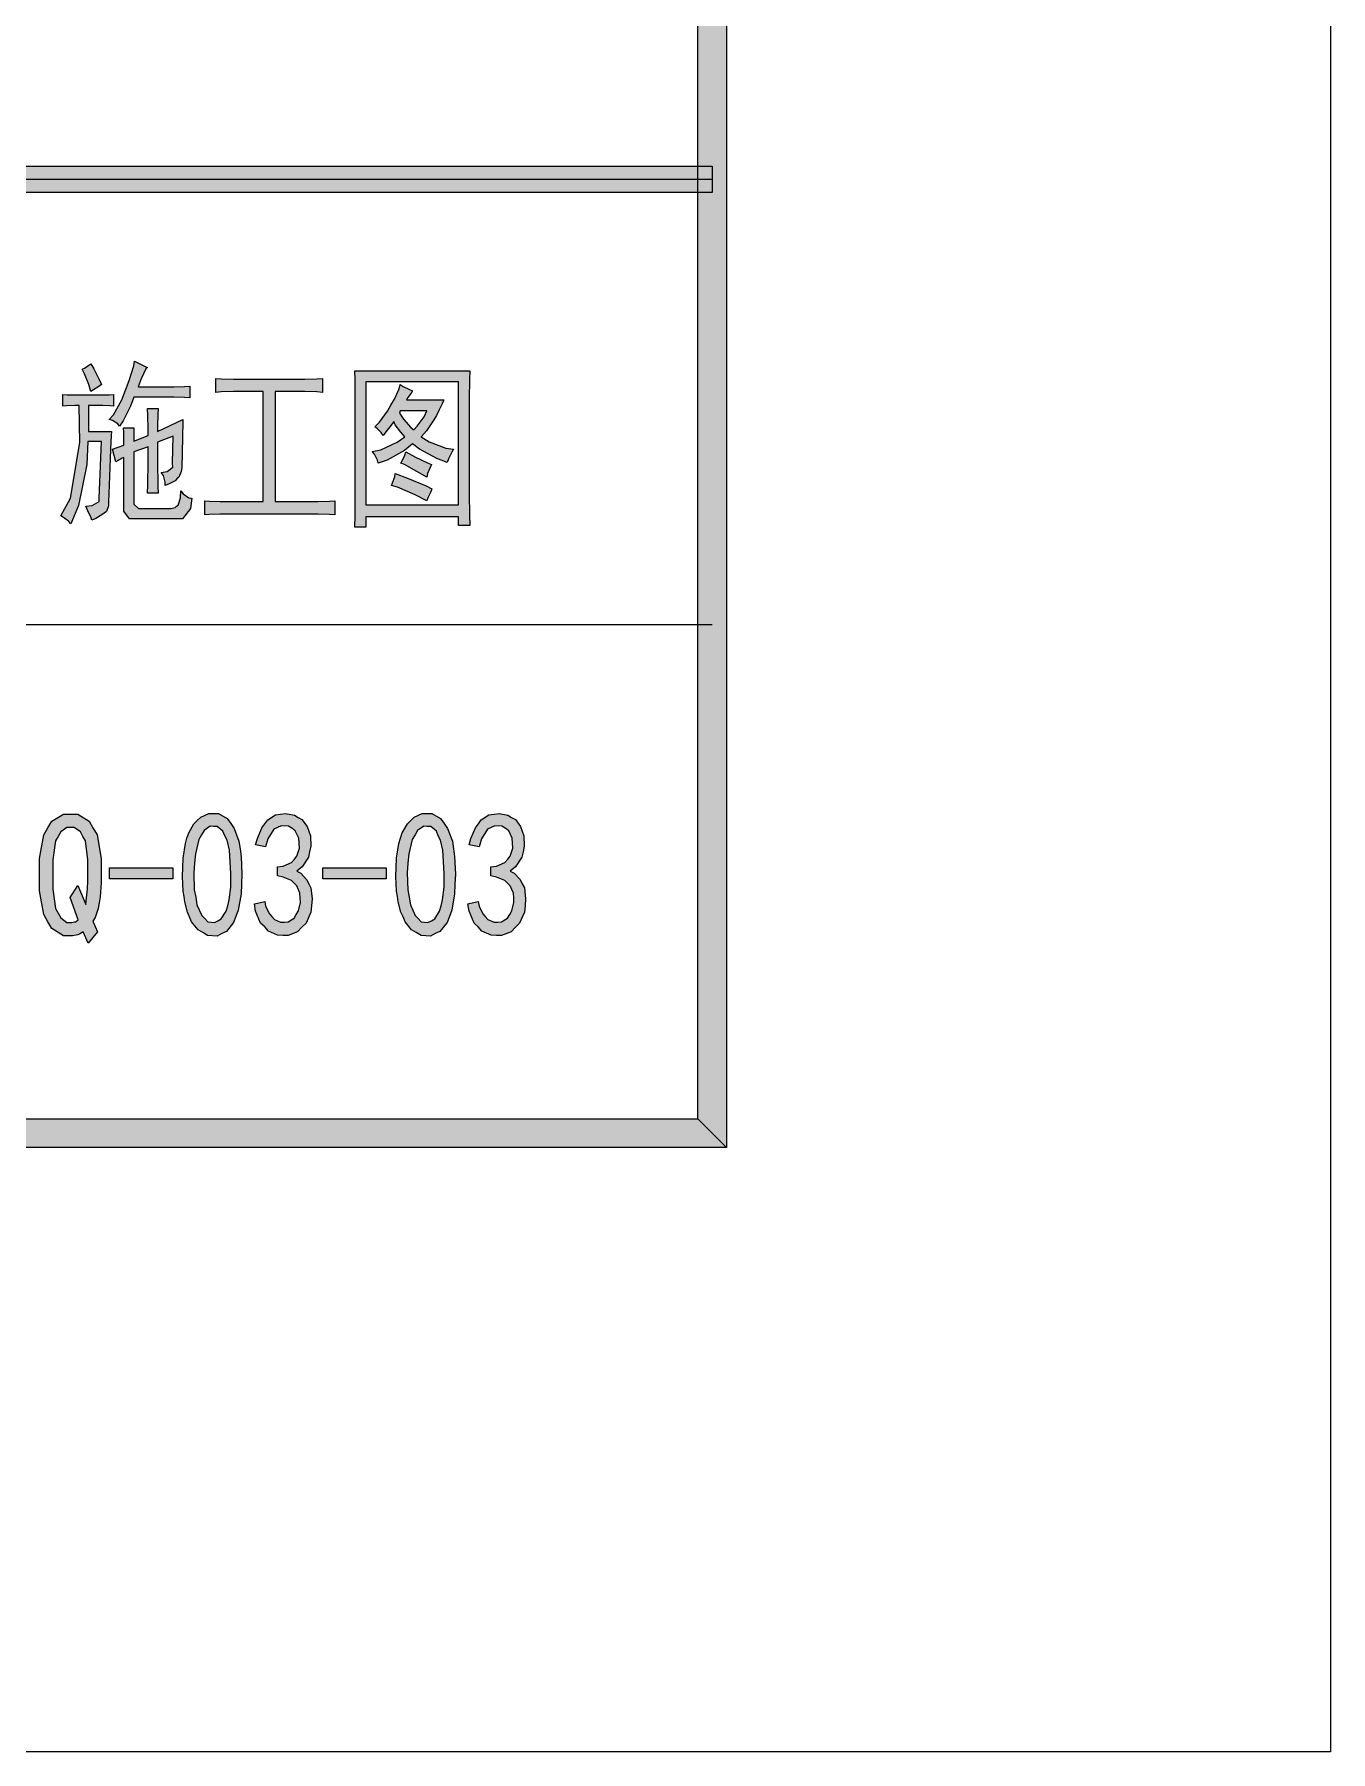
# Model space of a CAD drawing. Header units: millimetres. Extents: x 568 to 57335, y 85 to 28579.
# Drawn here: x 57303.79 to 57335.22, y 27688 to 27729.64 of the extents above; entities that cross this region are included whole.
import ezdxf

# ---------------------------------------------------------------- set-up
doc = ezdxf.new("R2010")
doc.units = ezdxf.units.MM

msp = doc.modelspace()

# ---------------------------------------------------------------- hatches: boundary and pattern name
h = msp.add_hatch(color=0)
h.dxf.hatch_style = 2
h.paths.add_polyline_path([(57320.572, 27702.649), (57319.873, 27703.348), (57319.873, 28563.463), (57320.572, 28564.162)])
h = msp.add_hatch(color=0)
h.dxf.hatch_style = 2
h.paths.add_polyline_path([(57245.175, 27725.807), (57245.175, 27726.445), (57320.223, 27726.445), (57320.223, 27725.807)])
h = msp.add_hatch(color=0)
h.dxf.hatch_style = 2
h.paths.add_polyline_path([(57305.157, 27721.651), (57305.233, 27721.529), (57305.362, 27721.271), (57305.415, 27721.149), (57305.355, 27721.104), (57305.225, 27721.02), (57305.157, 27720.982), (57305.111, 27721.149), (57305.005, 27721.415), (57304.952, 27721.522), (57305.005, 27721.552), (57305.111, 27721.62)])
h = msp.add_hatch(color=0)
h.dxf.hatch_style = 2
h.paths.add_polyline_path([(57306.532, 27721.567), (57306.494, 27721.529), (57306.38, 27721.294), (57306.304, 27721.096), (57307.056, 27721.096), (57307.178, 27721.096), (57307.429, 27721.104), (57307.558, 27721.111), (57307.558, 27720.83), (57307.429, 27720.838), (57307.178, 27720.845), (57307.056, 27720.845), (57306.205, 27720.845), (57306.122, 27720.625), (57305.947, 27720.268), (57305.856, 27720.139), (57305.81, 27720.2), (57305.681, 27720.283), (57305.605, 27720.306), (57305.712, 27720.42), (57305.909, 27720.777), (57306, 27721.013), (57306.092, 27721.248), (57306.198, 27721.605), (57306.221, 27721.719), (57306.312, 27721.674), (57306.464, 27721.598)])
h = msp.add_hatch(color=0)
h.paths.add_polyline_path([(57314.35, 27721.484), (57314.342, 27721.271), (57314.335, 27720.807), (57314.335, 27720.557), (57314.335, 27718.756), (57314.335, 27718.498), (57314.342, 27717.981), (57314.35, 27717.731), (57314.076, 27717.731), (57314.076, 27717.943), (57311.828, 27717.943), (57311.828, 27717.693), (57311.562, 27717.693), (57311.569, 27717.958), (57311.569, 27718.498), (57311.569, 27718.771), (57311.569, 27720.557), (57311.569, 27720.8), (57311.569, 27721.263), (57311.562, 27721.484)])
h.paths.add_polyline_path([(57314.076, 27718.232), (57314.076, 27721.218), (57311.828, 27721.218), (57311.828, 27718.232)])
h = msp.add_hatch(color=0)
h.dxf.hatch_style = 2
h.paths.add_polyline_path([(57310.187, 27721.286), (57310.346, 27721.286), (57310.642, 27721.294), (57310.779, 27721.301), (57310.779, 27720.959), (57310.642, 27720.975), (57310.346, 27720.982), (57310.187, 27720.982), (57309.632, 27720.982), (57309.632, 27718.316), (57310.506, 27718.316), (57310.665, 27718.316), (57310.946, 27718.323), (57311.075, 27718.331), (57311.075, 27717.996), (57310.946, 27718.004), (57310.673, 27718.012), (57310.521, 27718.012), (57308.432, 27718.012), (57308.287, 27718.012), (57308.029, 27718.004), (57307.923, 27717.996), (57307.923, 27718.331), (57308.036, 27718.323), (57308.295, 27718.316), (57308.447, 27718.316), (57309.336, 27718.316), (57309.336, 27720.982), (57308.796, 27720.982), (57308.621, 27720.982), (57308.318, 27720.975), (57308.188, 27720.959), (57308.188, 27721.301), (57308.318, 27721.294), (57308.621, 27721.286), (57308.796, 27721.286)])
h = msp.add_hatch(color=0)
h.paths.add_polyline_path([(57312.96, 27720.997), (57312.922, 27720.944), (57312.846, 27720.838), (57312.815, 27720.777), (57313.719, 27720.777), (57313.689, 27720.701), (57313.598, 27720.519), (57313.537, 27720.405), (57313.476, 27720.298), (57313.294, 27720.033), (57313.165, 27719.881), (57313.362, 27719.759), (57313.765, 27719.607), (57313.955, 27719.584), (57313.909, 27719.508), (57313.833, 27719.349), (57313.795, 27719.258), (57313.545, 27719.356), (57313.127, 27719.584), (57312.96, 27719.713), (57312.762, 27719.554), (57312.344, 27719.318), (57312.124, 27719.242), (57312.109, 27719.318), (57312.033, 27719.463), (57311.98, 27719.531), (57312.192, 27719.569), (57312.587, 27719.751), (57312.77, 27719.881), (57312.679, 27719.995), (57312.542, 27720.177), (57312.504, 27720.253), (57312.443, 27720.169), (57312.314, 27720.002), (57312.246, 27719.919), (57312.2, 27719.987), (57312.101, 27720.086), (57312.048, 27720.124), (57312.162, 27720.238), (57312.352, 27720.504), (57312.435, 27720.648), (57312.519, 27720.8), (57312.633, 27721.051), (57312.663, 27721.149), (57312.732, 27721.104), (57312.884, 27721.028)])
h.paths.add_polyline_path([(57312.641, 27720.458), (57312.739, 27720.314), (57312.914, 27720.109), (57312.99, 27720.055), (57313.074, 27720.139), (57313.241, 27720.367), (57313.309, 27720.511), (57312.663, 27720.511)])
h = msp.add_hatch(color=0)
h.dxf.hatch_style = 2
h.paths.add_polyline_path([(57305.712, 27720.625), (57305.62, 27720.633), (57305.446, 27720.64), (57305.362, 27720.64), (57305.104, 27720.64), (57305.104, 27720.017), (57305.658, 27720.017), (57305.651, 27719.919), (57305.636, 27719.584), (57305.628, 27719.349), (57305.59, 27718.3), (57305.59, 27718.209), (57305.537, 27718.072), (57305.484, 27718.034), (57305.423, 27717.989), (57305.279, 27717.905), (57305.187, 27717.86), (57305.165, 27717.92), (57305.089, 27718.088), (57305.035, 27718.202), (57305.195, 27718.217), (57305.362, 27718.316), (57305.362, 27718.399), (57305.415, 27719.767), (57305.089, 27719.767), (57305.066, 27719.212), (57304.861, 27718.217), (57304.671, 27717.776), (57304.618, 27717.837), (57304.496, 27717.928), (57304.428, 27717.966), (57304.663, 27718.399), (57304.891, 27719.744), (57304.876, 27720.64), (57304.77, 27720.64), (57304.572, 27720.633), (57304.481, 27720.625), (57304.481, 27720.914), (57304.587, 27720.906), (57304.891, 27720.899), (57305.089, 27720.899), (57305.294, 27720.899), (57305.605, 27720.906), (57305.712, 27720.914)])
h = msp.add_hatch(color=0)
h.dxf.hatch_style = 2
h.paths.add_polyline_path([(57305.962, 27719.683), (57305.962, 27719.774), (57305.962, 27719.987), (57305.955, 27720.101), (57306.205, 27720.101), (57306.198, 27719.995), (57306.198, 27719.835), (57306.198, 27719.782), (57306.547, 27719.919), (57306.547, 27720.078), (57306.54, 27720.405), (57306.532, 27720.572), (57306.79, 27720.572), (57306.783, 27720.42), (57306.775, 27720.147), (57306.775, 27720.017), (57307.391, 27720.306), (57307.391, 27720.177), (57307.383, 27719.957), (57307.383, 27719.865), (57307.368, 27719.128), (57307.353, 27719.045), (57307.292, 27718.908), (57307.246, 27718.863), (57307.201, 27718.817), (57307.056, 27718.741), (57306.965, 27718.703), (57306.965, 27718.787), (57306.92, 27718.946), (57306.866, 27719.022), (57307.011, 27719.045), (57307.148, 27719.151), (57307.14, 27719.242), (57307.155, 27719.903), (57306.775, 27719.751), (57306.775, 27719.296), (57306.783, 27718.68), (57306.79, 27718.521), (57306.532, 27718.521), (57306.54, 27718.718), (57306.547, 27719.288), (57306.547, 27719.645), (57306.198, 27719.516), (57306.198, 27718.369), (57306.198, 27718.255), (57306.312, 27718.148), (57306.426, 27718.148), (57307.041, 27718.148), (57307.102, 27718.148), (57307.201, 27718.171), (57307.239, 27718.202), (57307.277, 27718.224), (57307.33, 27718.407), (57307.338, 27718.574), (57307.398, 27718.498), (57307.535, 27718.407), (57307.611, 27718.399), (57307.573, 27718.148), (57307.383, 27717.898), (57307.216, 27717.898), (57306.236, 27717.898), (57306.099, 27717.898), (57305.962, 27718.08), (57305.962, 27718.27), (57305.962, 27719.379), (57305.917, 27719.364), (57305.818, 27719.311), (57305.765, 27719.28), (57305.681, 27719.584)])
h = msp.add_hatch(color=0)
h.dxf.hatch_style = 2
h.paths.add_polyline_path([(57312.8, 27719.516), (57313.028, 27719.394), (57313.34, 27719.242), (57313.416, 27719.212), (57313.385, 27719.144), (57313.324, 27718.992), (57313.302, 27718.908), (57313.066, 27719.045), (57312.762, 27719.212), (57312.679, 27719.242), (57312.709, 27719.303), (57312.77, 27719.44)])
h = msp.add_hatch(color=0)
h.dxf.hatch_style = 2
h.paths.add_polyline_path([(57312.542, 27718.992), (57312.838, 27718.885), (57313.286, 27718.695), (57313.431, 27718.619), (57313.4, 27718.551), (57313.332, 27718.407), (57313.302, 27718.331), (57313.02, 27718.475), (57312.595, 27718.665), (57312.451, 27718.703), (57312.473, 27718.771), (57312.527, 27718.916)])
h = msp.add_hatch(color=0)
h.paths.add_polyline_path([(57305.408, 27709.267), (57305.408, 27709.069), (57305.385, 27708.727), (57305.362, 27708.583), (57305.339, 27708.446), (57305.263, 27708.226), (57305.21, 27708.142), (57305.317, 27707.884), (57305.096, 27707.603), (57304.975, 27707.884), (57304.952, 27707.861), (57304.884, 27707.823), (57304.846, 27707.808), (57304.8, 27707.801), (57304.716, 27707.785), (57304.671, 27707.785), (57304.496, 27707.785), (57304.215, 27707.96), (57304.116, 27708.127), (57304.017, 27708.302), (57303.911, 27708.872), (57303.911, 27709.267), (57303.911, 27709.662), (57304.017, 27710.232), (57304.116, 27710.399), (57304.215, 27710.566), (57304.496, 27710.733), (57304.671, 27710.733), (57304.846, 27710.733), (57305.119, 27710.566), (57305.21, 27710.399), (57305.309, 27710.232), (57305.408, 27709.662)])
h.paths.add_polyline_path([(57305.089, 27709.267), (57305.089, 27709.624), (57305.028, 27710.087), (57304.967, 27710.194), (57304.906, 27710.308), (57304.754, 27710.414), (57304.671, 27710.414), (57304.58, 27710.414), (57304.428, 27710.308), (57304.367, 27710.194), (57304.299, 27710.087), (57304.238, 27709.624), (57304.238, 27709.267), (57304.238, 27708.917), (57304.299, 27708.446), (57304.367, 27708.332), (57304.428, 27708.218), (57304.58, 27708.104), (57304.671, 27708.104), (57304.701, 27708.104), (57304.762, 27708.12), (57304.792, 27708.127), (57304.815, 27708.142), (57304.853, 27708.173), (57304.656, 27708.712), (57304.846, 27709.001), (57305.035, 27708.545), (57305.043, 27708.629), (57305.066, 27708.781), (57305.073, 27708.849), (57305.081, 27708.917), (57305.089, 27709.123)])
h = msp.add_hatch(color=0)
h.paths.add_polyline_path([(57307.391, 27709.442), (57307.398, 27709.67), (57307.451, 27710.019), (57307.489, 27710.156), (57307.535, 27710.285), (57307.657, 27710.498), (57307.74, 27710.581), (57307.824, 27710.665), (57308.021, 27710.748), (57308.135, 27710.748), (57308.257, 27710.748), (57308.462, 27710.627), (57308.553, 27710.505), (57308.637, 27710.384), (57308.751, 27710.08), (57308.781, 27709.89), (57308.804, 27709.708), (57308.819, 27709.282), (57308.811, 27709.039), (57308.804, 27708.803), (57308.735, 27708.408), (57308.675, 27708.256), (57308.621, 27708.104), (57308.447, 27707.892), (57308.333, 27707.839), (57308.219, 27707.778), (57307.991, 27707.793), (57307.877, 27707.861), (57307.763, 27707.93), (57307.596, 27708.12), (57307.55, 27708.241), (57307.505, 27708.355), (57307.436, 27708.606), (57307.421, 27708.735), (57307.398, 27708.864), (57307.383, 27709.221)])
h.paths.add_polyline_path([(57307.672, 27709.548), (57307.657, 27709.312), (57307.664, 27708.902), (57307.702, 27708.72), (57307.733, 27708.538), (57307.847, 27708.279), (57307.923, 27708.203), (57307.998, 27708.127), (57308.158, 27708.104), (57308.242, 27708.15), (57308.318, 27708.196), (57308.439, 27708.378), (57308.477, 27708.515), (57308.515, 27708.659), (57308.553, 27708.963), (57308.553, 27709.123), (57308.553, 27709.29), (57308.538, 27709.586), (57308.53, 27709.723), (57308.523, 27709.859), (57308.462, 27710.103), (57308.409, 27710.209), (57308.356, 27710.323), (57308.226, 27710.437), (57308.135, 27710.437), (57308.052, 27710.444), (57307.907, 27710.338), (57307.839, 27710.232), (57307.778, 27710.118), (57307.695, 27709.776)])
h = msp.add_hatch(color=0)
h.dxf.hatch_style = 2
h.paths.add_polyline_path([(57309.131, 27708.56), (57309.374, 27708.613), (57309.396, 27708.5), (57309.488, 27708.317), (57309.548, 27708.249), (57309.609, 27708.18), (57309.761, 27708.112), (57309.852, 27708.112), (57309.943, 27708.12), (57310.088, 27708.211), (57310.141, 27708.302), (57310.194, 27708.386), (57310.24, 27708.591), (57310.232, 27708.705), (57310.225, 27708.819), (57310.156, 27708.993), (57310.095, 27709.054), (57310.027, 27709.123), (57309.822, 27709.206), (57309.685, 27709.236), (57309.685, 27709.457), (57309.822, 27709.472), (57310.027, 27709.563), (57310.095, 27709.639), (57310.156, 27709.715), (57310.217, 27709.913), (57310.209, 27710.034), (57310.202, 27710.156), (57310.111, 27710.331), (57310.035, 27710.391), (57309.951, 27710.444), (57309.776, 27710.452), (57309.685, 27710.414), (57309.594, 27710.369), (57309.45, 27710.133), (57309.396, 27709.943), (57309.153, 27709.989), (57309.199, 27710.141), (57309.305, 27710.399), (57309.381, 27710.498), (57309.45, 27710.596), (57309.64, 27710.718), (57309.761, 27710.733), (57309.883, 27710.748), (57310.095, 27710.71), (57310.187, 27710.657), (57310.278, 27710.604), (57310.407, 27710.437), (57310.445, 27710.323), (57310.483, 27710.209), (57310.49, 27709.958), (57310.46, 27709.821), (57310.437, 27709.692), (57310.285, 27709.457), (57310.156, 27709.35), (57310.247, 27709.305), (57310.392, 27709.153), (57310.445, 27709.047), (57310.49, 27708.948), (57310.528, 27708.682), (57310.513, 27708.515), (57310.49, 27708.355), (57310.377, 27708.089), (57310.278, 27707.99), (57310.171, 27707.884), (57309.943, 27707.793), (57309.814, 27707.793), (57309.685, 27707.801), (57309.465, 27707.899), (57309.374, 27707.998), (57309.275, 27708.089), (57309.153, 27708.378)])
h = msp.add_hatch(color=0)
h.paths.add_polyline_path([(57312.565, 27709.442), (57312.572, 27709.67), (57312.625, 27710.019), (57312.671, 27710.156), (57312.709, 27710.285), (57312.838, 27710.498), (57312.914, 27710.581), (57312.998, 27710.665), (57313.195, 27710.748), (57313.317, 27710.748), (57313.431, 27710.748), (57313.636, 27710.627), (57313.727, 27710.505), (57313.811, 27710.384), (57313.925, 27710.08), (57313.955, 27709.89), (57313.978, 27709.708), (57314.001, 27709.282), (57313.985, 27709.039), (57313.978, 27708.803), (57313.909, 27708.408), (57313.856, 27708.256), (57313.795, 27708.104), (57313.621, 27707.892), (57313.507, 27707.839), (57313.393, 27707.778), (57313.165, 27707.793), (57313.051, 27707.861), (57312.937, 27707.93), (57312.777, 27708.12), (57312.732, 27708.241), (57312.679, 27708.355), (57312.61, 27708.606), (57312.595, 27708.735), (57312.572, 27708.864), (57312.557, 27709.221)])
h.paths.add_polyline_path([(57312.846, 27709.548), (57312.831, 27709.312), (57312.846, 27708.902), (57312.876, 27708.72), (57312.906, 27708.538), (57313.02, 27708.279), (57313.096, 27708.203), (57313.172, 27708.127), (57313.332, 27708.104), (57313.416, 27708.15), (57313.499, 27708.196), (57313.613, 27708.378), (57313.651, 27708.515), (57313.689, 27708.659), (57313.727, 27708.963), (57313.727, 27709.123), (57313.727, 27709.29), (57313.712, 27709.586), (57313.704, 27709.723), (57313.697, 27709.859), (57313.636, 27710.103), (57313.583, 27710.209), (57313.537, 27710.323), (57313.4, 27710.437), (57313.317, 27710.437), (57313.233, 27710.444), (57313.081, 27710.338), (57313.02, 27710.232), (57312.952, 27710.118), (57312.868, 27709.776)])
h = msp.add_hatch(color=0)
h.dxf.hatch_style = 2
h.paths.add_polyline_path([(57314.304, 27708.56), (57314.548, 27708.613), (57314.578, 27708.5), (57314.662, 27708.317), (57314.722, 27708.249), (57314.783, 27708.18), (57314.935, 27708.112), (57315.026, 27708.112), (57315.117, 27708.12), (57315.262, 27708.211), (57315.315, 27708.302), (57315.368, 27708.386), (57315.414, 27708.591), (57315.414, 27708.705), (57315.406, 27708.819), (57315.33, 27708.993), (57315.269, 27709.054), (57315.201, 27709.123), (57314.996, 27709.206), (57314.859, 27709.236), (57314.859, 27709.457), (57314.996, 27709.472), (57315.201, 27709.563), (57315.269, 27709.639), (57315.33, 27709.715), (57315.391, 27709.913), (57315.383, 27710.034), (57315.376, 27710.156), (57315.292, 27710.331), (57315.209, 27710.391), (57315.125, 27710.444), (57314.958, 27710.452), (57314.867, 27710.414), (57314.775, 27710.369), (57314.631, 27710.133), (57314.578, 27709.943), (57314.335, 27709.989), (57314.373, 27710.141), (57314.487, 27710.399), (57314.555, 27710.498), (57314.624, 27710.596), (57314.813, 27710.718), (57314.935, 27710.733), (57315.057, 27710.748), (57315.269, 27710.71), (57315.36, 27710.657), (57315.452, 27710.604), (57315.581, 27710.437), (57315.619, 27710.323), (57315.657, 27710.209), (57315.664, 27709.958), (57315.642, 27709.821), (57315.611, 27709.692), (57315.459, 27709.457), (57315.33, 27709.35), (57315.421, 27709.305), (57315.566, 27709.153), (57315.619, 27709.047), (57315.672, 27708.948), (57315.702, 27708.682), (57315.687, 27708.515), (57315.672, 27708.355), (57315.55, 27708.089), (57315.452, 27707.99), (57315.353, 27707.884), (57315.117, 27707.793), (57314.996, 27707.793), (57314.867, 27707.801), (57314.639, 27707.899), (57314.548, 27707.998), (57314.456, 27708.089), (57314.335, 27708.378)])
h = msp.add_hatch(color=0)
h.dxf.hatch_style = 2
h.paths.add_polyline_path([(57307.148, 27709.168), (57305.613, 27709.168), (57305.613, 27709.434), (57307.148, 27709.434)])
h = msp.add_hatch(color=0)
h.dxf.hatch_style = 2
h.paths.add_polyline_path([(57312.321, 27709.168), (57310.787, 27709.168), (57310.787, 27709.434), (57312.321, 27709.434)])
h = msp.add_hatch(color=0)
h.dxf.hatch_style = 2
h.paths.add_polyline_path([(56111.132, 27702.649), (56111.831, 27703.348), (57319.873, 27703.348), (57320.572, 27702.649)])

# ---------------------------------------------------------------- linework, layer by layer
at = {"color": 0, "lineweight": 0}
for points in [[(56073.988, 27688.001), (56073.988, 28578.81), (57335.22, 28578.81), (57335.22, 27688.001)], [(57320.572, 27702.649), (57319.873, 27703.348), (57319.873, 28563.463), (57320.572, 28564.162)], [(57245.175, 27725.807), (57245.175, 27726.445), (57320.223, 27726.445), (57320.223, 27725.807)], [(57305.157, 27721.651), (57305.233, 27721.529), (57305.362, 27721.271), (57305.415, 27721.149), (57305.355, 27721.104), (57305.225, 27721.02), (57305.157, 27720.982), (57305.111, 27721.149), (57305.005, 27721.415), (57304.952, 27721.522), (57305.005, 27721.552), (57305.111, 27721.62)], [(57306.532, 27721.567), (57306.494, 27721.529), (57306.38, 27721.294), (57306.304, 27721.096), (57307.056, 27721.096), (57307.178, 27721.096), (57307.429, 27721.104), (57307.558, 27721.111), (57307.558, 27720.83), (57307.429, 27720.838), (57307.178, 27720.845), (57307.056, 27720.845), (57306.205, 27720.845), (57306.122, 27720.625), (57305.947, 27720.268), (57305.856, 27720.139), (57305.81, 27720.2), (57305.681, 27720.283), (57305.605, 27720.306), (57305.712, 27720.42), (57305.909, 27720.777), (57306, 27721.013), (57306.092, 27721.248), (57306.198, 27721.605), (57306.221, 27721.719), (57306.312, 27721.674), (57306.464, 27721.598)], [(57314.35, 27721.484), (57314.342, 27721.271), (57314.335, 27720.807), (57314.335, 27720.557), (57314.335, 27718.756), (57314.335, 27718.498), (57314.342, 27717.981), (57314.35, 27717.731), (57314.076, 27717.731), (57314.076, 27717.943), (57311.828, 27717.943), (57311.828, 27717.693), (57311.562, 27717.693), (57311.569, 27717.958), (57311.569, 27718.498), (57311.569, 27718.771), (57311.569, 27720.557), (57311.569, 27720.8), (57311.569, 27721.263), (57311.562, 27721.484)], [(57310.187, 27721.286), (57310.346, 27721.286), (57310.642, 27721.294), (57310.779, 27721.301), (57310.779, 27720.959), (57310.642, 27720.975), (57310.346, 27720.982), (57310.187, 27720.982), (57309.632, 27720.982), (57309.632, 27718.316), (57310.506, 27718.316), (57310.665, 27718.316), (57310.946, 27718.323), (57311.075, 27718.331), (57311.075, 27717.996), (57310.946, 27718.004), (57310.673, 27718.012), (57310.521, 27718.012), (57308.432, 27718.012), (57308.287, 27718.012), (57308.029, 27718.004), (57307.923, 27717.996), (57307.923, 27718.331), (57308.036, 27718.323), (57308.295, 27718.316), (57308.447, 27718.316), (57309.336, 27718.316), (57309.336, 27720.982), (57308.796, 27720.982), (57308.621, 27720.982), (57308.318, 27720.975), (57308.188, 27720.959), (57308.188, 27721.301), (57308.318, 27721.294), (57308.621, 27721.286), (57308.796, 27721.286)], [(57314.076, 27718.232), (57314.076, 27721.218), (57311.828, 27721.218), (57311.828, 27718.232)], [(57312.96, 27720.997), (57312.922, 27720.944), (57312.846, 27720.838), (57312.815, 27720.777), (57313.719, 27720.777), (57313.689, 27720.701), (57313.598, 27720.519), (57313.537, 27720.405), (57313.476, 27720.298), (57313.294, 27720.033), (57313.165, 27719.881), (57313.362, 27719.759), (57313.765, 27719.607), (57313.955, 27719.584), (57313.909, 27719.508), (57313.833, 27719.349), (57313.795, 27719.258), (57313.545, 27719.356), (57313.127, 27719.584), (57312.96, 27719.713), (57312.762, 27719.554), (57312.344, 27719.318), (57312.124, 27719.242), (57312.109, 27719.318), (57312.033, 27719.463), (57311.98, 27719.531), (57312.192, 27719.569), (57312.587, 27719.751), (57312.77, 27719.881), (57312.679, 27719.995), (57312.542, 27720.177), (57312.504, 27720.253), (57312.443, 27720.169), (57312.314, 27720.002), (57312.246, 27719.919), (57312.2, 27719.987), (57312.101, 27720.086), (57312.048, 27720.124), (57312.162, 27720.238), (57312.352, 27720.504), (57312.435, 27720.648), (57312.519, 27720.8), (57312.633, 27721.051), (57312.663, 27721.149), (57312.732, 27721.104), (57312.884, 27721.028)], [(57305.712, 27720.625), (57305.62, 27720.633), (57305.446, 27720.64), (57305.362, 27720.64), (57305.104, 27720.64), (57305.104, 27720.017), (57305.658, 27720.017), (57305.651, 27719.919), (57305.636, 27719.584), (57305.628, 27719.349), (57305.59, 27718.3), (57305.59, 27718.209), (57305.537, 27718.072), (57305.484, 27718.034), (57305.423, 27717.989), (57305.279, 27717.905), (57305.187, 27717.86), (57305.165, 27717.92), (57305.089, 27718.088), (57305.035, 27718.202), (57305.195, 27718.217), (57305.362, 27718.316), (57305.362, 27718.399), (57305.415, 27719.767), (57305.089, 27719.767), (57305.066, 27719.212), (57304.861, 27718.217), (57304.671, 27717.776), (57304.618, 27717.837), (57304.496, 27717.928), (57304.428, 27717.966), (57304.663, 27718.399), (57304.891, 27719.744), (57304.876, 27720.64), (57304.77, 27720.64), (57304.572, 27720.633), (57304.481, 27720.625), (57304.481, 27720.914), (57304.587, 27720.906), (57304.891, 27720.899), (57305.089, 27720.899), (57305.294, 27720.899), (57305.605, 27720.906), (57305.712, 27720.914)], [(57305.962, 27719.683), (57305.962, 27719.774), (57305.962, 27719.987), (57305.955, 27720.101), (57306.205, 27720.101), (57306.198, 27719.995), (57306.198, 27719.835), (57306.198, 27719.782), (57306.547, 27719.919), (57306.547, 27720.078), (57306.54, 27720.405), (57306.532, 27720.572), (57306.79, 27720.572), (57306.783, 27720.42), (57306.775, 27720.147), (57306.775, 27720.017), (57307.391, 27720.306), (57307.391, 27720.177), (57307.383, 27719.957), (57307.383, 27719.865), (57307.368, 27719.128), (57307.353, 27719.045), (57307.292, 27718.908), (57307.246, 27718.863), (57307.201, 27718.817), (57307.056, 27718.741), (57306.965, 27718.703), (57306.965, 27718.787), (57306.92, 27718.946), (57306.866, 27719.022), (57307.011, 27719.045), (57307.148, 27719.151), (57307.14, 27719.242), (57307.155, 27719.903), (57306.775, 27719.751), (57306.775, 27719.296), (57306.783, 27718.68), (57306.79, 27718.521), (57306.532, 27718.521), (57306.54, 27718.718), (57306.547, 27719.288), (57306.547, 27719.645), (57306.198, 27719.516), (57306.198, 27718.369), (57306.198, 27718.255), (57306.312, 27718.148), (57306.426, 27718.148), (57307.041, 27718.148), (57307.102, 27718.148), (57307.201, 27718.171), (57307.239, 27718.202), (57307.277, 27718.224), (57307.33, 27718.407), (57307.338, 27718.574), (57307.398, 27718.498), (57307.535, 27718.407), (57307.611, 27718.399), (57307.573, 27718.148), (57307.383, 27717.898), (57307.216, 27717.898), (57306.236, 27717.898), (57306.099, 27717.898), (57305.962, 27718.08), (57305.962, 27718.27), (57305.962, 27719.379), (57305.917, 27719.364), (57305.818, 27719.311), (57305.765, 27719.28), (57305.681, 27719.584)], [(57312.641, 27720.458), (57312.739, 27720.314), (57312.914, 27720.109), (57312.99, 27720.055), (57313.074, 27720.139), (57313.241, 27720.367), (57313.309, 27720.511), (57312.663, 27720.511)], [(57312.8, 27719.516), (57313.028, 27719.394), (57313.34, 27719.242), (57313.416, 27719.212), (57313.385, 27719.144), (57313.324, 27718.992), (57313.302, 27718.908), (57313.066, 27719.045), (57312.762, 27719.212), (57312.679, 27719.242), (57312.709, 27719.303), (57312.77, 27719.44)], [(57312.542, 27718.992), (57312.838, 27718.885), (57313.286, 27718.695), (57313.431, 27718.619), (57313.4, 27718.551), (57313.332, 27718.407), (57313.302, 27718.331), (57313.02, 27718.475), (57312.595, 27718.665), (57312.451, 27718.703), (57312.473, 27718.771), (57312.527, 27718.916)], [(57305.408, 27709.267), (57305.408, 27709.069), (57305.385, 27708.727), (57305.362, 27708.583), (57305.339, 27708.446), (57305.263, 27708.226), (57305.21, 27708.142), (57305.317, 27707.884), (57305.096, 27707.603), (57304.975, 27707.884), (57304.952, 27707.861), (57304.884, 27707.823), (57304.846, 27707.808), (57304.8, 27707.801), (57304.716, 27707.785), (57304.671, 27707.785), (57304.496, 27707.785), (57304.215, 27707.96), (57304.116, 27708.127), (57304.017, 27708.302), (57303.911, 27708.872), (57303.911, 27709.267), (57303.911, 27709.662), (57304.017, 27710.232), (57304.116, 27710.399), (57304.215, 27710.566), (57304.496, 27710.733), (57304.671, 27710.733), (57304.846, 27710.733), (57305.119, 27710.566), (57305.21, 27710.399), (57305.309, 27710.232), (57305.408, 27709.662)], [(57307.391, 27709.442), (57307.398, 27709.67), (57307.451, 27710.019), (57307.489, 27710.156), (57307.535, 27710.285), (57307.657, 27710.498), (57307.74, 27710.581), (57307.824, 27710.665), (57308.021, 27710.748), (57308.135, 27710.748), (57308.257, 27710.748), (57308.462, 27710.627), (57308.553, 27710.505), (57308.637, 27710.384), (57308.751, 27710.08), (57308.781, 27709.89), (57308.804, 27709.708), (57308.819, 27709.282), (57308.811, 27709.039), (57308.804, 27708.803), (57308.735, 27708.408), (57308.675, 27708.256), (57308.621, 27708.104), (57308.447, 27707.892), (57308.333, 27707.839), (57308.219, 27707.778), (57307.991, 27707.793), (57307.877, 27707.861), (57307.763, 27707.93), (57307.596, 27708.12), (57307.55, 27708.241), (57307.505, 27708.355), (57307.436, 27708.606), (57307.421, 27708.735), (57307.398, 27708.864), (57307.383, 27709.221)], [(57309.131, 27708.56), (57309.374, 27708.613), (57309.396, 27708.5), (57309.488, 27708.317), (57309.548, 27708.249), (57309.609, 27708.18), (57309.761, 27708.112), (57309.852, 27708.112), (57309.943, 27708.12), (57310.088, 27708.211), (57310.141, 27708.302), (57310.194, 27708.386), (57310.24, 27708.591), (57310.232, 27708.705), (57310.225, 27708.819), (57310.156, 27708.993), (57310.095, 27709.054), (57310.027, 27709.123), (57309.822, 27709.206), (57309.685, 27709.236), (57309.685, 27709.457), (57309.822, 27709.472), (57310.027, 27709.563), (57310.095, 27709.639), (57310.156, 27709.715), (57310.217, 27709.913), (57310.209, 27710.034), (57310.202, 27710.156), (57310.111, 27710.331), (57310.035, 27710.391), (57309.951, 27710.444), (57309.776, 27710.452), (57309.685, 27710.414), (57309.594, 27710.369), (57309.45, 27710.133), (57309.396, 27709.943), (57309.153, 27709.989), (57309.199, 27710.141), (57309.305, 27710.399), (57309.381, 27710.498), (57309.45, 27710.596), (57309.64, 27710.718), (57309.761, 27710.733), (57309.883, 27710.748), (57310.095, 27710.71), (57310.187, 27710.657), (57310.278, 27710.604), (57310.407, 27710.437), (57310.445, 27710.323), (57310.483, 27710.209), (57310.49, 27709.958), (57310.46, 27709.821), (57310.437, 27709.692), (57310.285, 27709.457), (57310.156, 27709.35), (57310.247, 27709.305), (57310.392, 27709.153), (57310.445, 27709.047), (57310.49, 27708.948), (57310.528, 27708.682), (57310.513, 27708.515), (57310.49, 27708.355), (57310.377, 27708.089), (57310.278, 27707.99), (57310.171, 27707.884), (57309.943, 27707.793), (57309.814, 27707.793), (57309.685, 27707.801), (57309.465, 27707.899), (57309.374, 27707.998), (57309.275, 27708.089), (57309.153, 27708.378)], [(57312.565, 27709.442), (57312.572, 27709.67), (57312.625, 27710.019), (57312.671, 27710.156), (57312.709, 27710.285), (57312.838, 27710.498), (57312.914, 27710.581), (57312.998, 27710.665), (57313.195, 27710.748), (57313.317, 27710.748), (57313.431, 27710.748), (57313.636, 27710.627), (57313.727, 27710.505), (57313.811, 27710.384), (57313.925, 27710.08), (57313.955, 27709.89), (57313.978, 27709.708), (57314.001, 27709.282), (57313.985, 27709.039), (57313.978, 27708.803), (57313.909, 27708.408), (57313.856, 27708.256), (57313.795, 27708.104), (57313.621, 27707.892), (57313.507, 27707.839), (57313.393, 27707.778), (57313.165, 27707.793), (57313.051, 27707.861), (57312.937, 27707.93), (57312.777, 27708.12), (57312.732, 27708.241), (57312.679, 27708.355), (57312.61, 27708.606), (57312.595, 27708.735), (57312.572, 27708.864), (57312.557, 27709.221)], [(57314.304, 27708.56), (57314.548, 27708.613), (57314.578, 27708.5), (57314.662, 27708.317), (57314.722, 27708.249), (57314.783, 27708.18), (57314.935, 27708.112), (57315.026, 27708.112), (57315.117, 27708.12), (57315.262, 27708.211), (57315.315, 27708.302), (57315.368, 27708.386), (57315.414, 27708.591), (57315.414, 27708.705), (57315.406, 27708.819), (57315.33, 27708.993), (57315.269, 27709.054), (57315.201, 27709.123), (57314.996, 27709.206), (57314.859, 27709.236), (57314.859, 27709.457), (57314.996, 27709.472), (57315.201, 27709.563), (57315.269, 27709.639), (57315.33, 27709.715), (57315.391, 27709.913), (57315.383, 27710.034), (57315.376, 27710.156), (57315.292, 27710.331), (57315.209, 27710.391), (57315.125, 27710.444), (57314.958, 27710.452), (57314.867, 27710.414), (57314.775, 27710.369), (57314.631, 27710.133), (57314.578, 27709.943), (57314.335, 27709.989), (57314.373, 27710.141), (57314.487, 27710.399), (57314.555, 27710.498), (57314.624, 27710.596), (57314.813, 27710.718), (57314.935, 27710.733), (57315.057, 27710.748), (57315.269, 27710.71), (57315.36, 27710.657), (57315.452, 27710.604), (57315.581, 27710.437), (57315.619, 27710.323), (57315.657, 27710.209), (57315.664, 27709.958), (57315.642, 27709.821), (57315.611, 27709.692), (57315.459, 27709.457), (57315.33, 27709.35), (57315.421, 27709.305), (57315.566, 27709.153), (57315.619, 27709.047), (57315.672, 27708.948), (57315.702, 27708.682), (57315.687, 27708.515), (57315.672, 27708.355), (57315.55, 27708.089), (57315.452, 27707.99), (57315.353, 27707.884), (57315.117, 27707.793), (57314.996, 27707.793), (57314.867, 27707.801), (57314.639, 27707.899), (57314.548, 27707.998), (57314.456, 27708.089), (57314.335, 27708.378)], [(57305.089, 27709.267), (57305.089, 27709.624), (57305.028, 27710.087), (57304.967, 27710.194), (57304.906, 27710.308), (57304.754, 27710.414), (57304.671, 27710.414), (57304.58, 27710.414), (57304.428, 27710.308), (57304.367, 27710.194), (57304.299, 27710.087), (57304.238, 27709.624), (57304.238, 27709.267), (57304.238, 27708.917), (57304.299, 27708.446), (57304.367, 27708.332), (57304.428, 27708.218), (57304.58, 27708.104), (57304.671, 27708.104), (57304.701, 27708.104), (57304.762, 27708.12), (57304.792, 27708.127), (57304.815, 27708.142), (57304.853, 27708.173), (57304.656, 27708.712), (57304.846, 27709.001), (57305.035, 27708.545), (57305.043, 27708.629), (57305.066, 27708.781), (57305.073, 27708.849), (57305.081, 27708.917), (57305.089, 27709.123)], [(57307.672, 27709.548), (57307.657, 27709.312), (57307.664, 27708.902), (57307.702, 27708.72), (57307.733, 27708.538), (57307.847, 27708.279), (57307.923, 27708.203), (57307.998, 27708.127), (57308.158, 27708.104), (57308.242, 27708.15), (57308.318, 27708.196), (57308.439, 27708.378), (57308.477, 27708.515), (57308.515, 27708.659), (57308.553, 27708.963), (57308.553, 27709.123), (57308.553, 27709.29), (57308.538, 27709.586), (57308.53, 27709.723), (57308.523, 27709.859), (57308.462, 27710.103), (57308.409, 27710.209), (57308.356, 27710.323), (57308.226, 27710.437), (57308.135, 27710.437), (57308.052, 27710.444), (57307.907, 27710.338), (57307.839, 27710.232), (57307.778, 27710.118), (57307.695, 27709.776)], [(57312.846, 27709.548), (57312.831, 27709.312), (57312.846, 27708.902), (57312.876, 27708.72), (57312.906, 27708.538), (57313.02, 27708.279), (57313.096, 27708.203), (57313.172, 27708.127), (57313.332, 27708.104), (57313.416, 27708.15), (57313.499, 27708.196), (57313.613, 27708.378), (57313.651, 27708.515), (57313.689, 27708.659), (57313.727, 27708.963), (57313.727, 27709.123), (57313.727, 27709.29), (57313.712, 27709.586), (57313.704, 27709.723), (57313.697, 27709.859), (57313.636, 27710.103), (57313.583, 27710.209), (57313.537, 27710.323), (57313.4, 27710.437), (57313.317, 27710.437), (57313.233, 27710.444), (57313.081, 27710.338), (57313.02, 27710.232), (57312.952, 27710.118), (57312.868, 27709.776)], [(57307.148, 27709.168), (57305.613, 27709.168), (57305.613, 27709.434), (57307.148, 27709.434)], [(57312.321, 27709.168), (57310.787, 27709.168), (57310.787, 27709.434), (57312.321, 27709.434)], [(56111.132, 27702.649), (56111.831, 27703.348), (57319.873, 27703.348), (57320.572, 27702.649)]]:
    msp.add_lwpolyline(points, close=True, dxfattribs=at)
for points in [[(57320.223, 27726.126), (57245.175, 27726.126)], [(57245.175, 27715.33), (57320.223, 27715.33)]]:
    msp.add_lwpolyline(points, dxfattribs=at)

doc.saveas('drawing.dxf')
